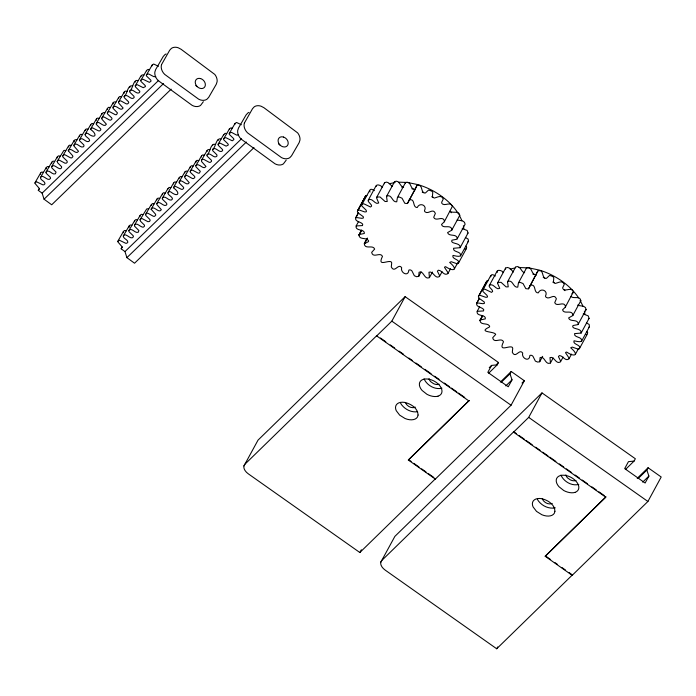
<?xml version="1.0" encoding="UTF-8"?>
<svg xmlns="http://www.w3.org/2000/svg" width="696" height="696" viewBox="0 0 696 696"><rect width="100%" height="100%" fill="white"/><g stroke="black" fill="none" stroke-linecap="round" stroke-linejoin="round"><path stroke-width="1.04" d="M367.227 238.354L364.278 243.765C364.843 249.899 372.952 244.366 374.657 249.081L371.655 252.378C373.012 258.764 380.364 251.534 382.478 256.424C377.093 267.099 387.411 260.165 390.961 261.757A1.923 1.183 28.5 0 1 391.683 263.114L391.291 266.933C394.736 273.737 398.251 262.705 401.67 267.69C400.104 272.762 408.5 277.312 408.848 270.091L409.831 269.874A2.053 1.27 28.5 0 1 411.928 270.918L414.346 275.746L416.591 276.704L418.714 276.373L419.07 272.249C423.751 270.135 424.177 280.157 429.415 277.626L428.971 272.223C433.243 270.587 434.791 279.279 439.341 276.608L439.498 275.459L437.384 271.214L438.35 270.205C441.882 270.187 443.978 276.034 447.624 273.798A1.931 1.192 28.5 0 0 447.728 272.223L444.509 267.368A2.21 1.357 28.5 0 1 445.666 266.716C454.018 272.249 458.212 269.474 449.66 262.435L451.225 261.722L457.142 263.784L458.333 263.375C460.726 259.356 451.739 259.399 452.878 255.632L453.209 255.415C455.436 255.971 462.797 257.99 460.047 253.396C458.455 251.543 452.783 251.56 453.522 248.272L460.091 247.698L468.051 232.986L467.181 230.489L462.214 228.593M482.737 315.427L479.953 320.534C480.562 325.641 487.435 322.422 489.523 325.998A1.958 1.201 28.5 0 1 489.131 327.181C477.395 332.714 494.586 331.07 495.683 334.445L492.681 337.743C494.038 344.129 501.39 336.907 503.504 341.797C498.118 352.463 508.437 345.529 511.986 347.13A1.923 1.183 28.5 0 1 512.708 348.478L512.317 352.306C515.762 359.101 519.268 348.078 522.696 353.055C521.13 358.127 529.517 362.686 529.873 355.465L530.857 355.238A2.053 1.27 28.5 0 1 532.953 356.282L535.372 361.111L537.617 362.068L539.731 361.737L540.096 357.613C544.768 355.499 545.194 365.53 550.44 362.99L549.988 357.587C554.268 355.96 555.808 364.652 560.367 361.981L560.515 360.832L558.401 356.578L559.375 355.578C562.907 355.552 565.004 361.398 568.641 359.162A1.931 1.192 28.5 0 0 568.754 357.587L565.535 352.741A2.21 1.357 28.5 0 1 566.692 352.089C575.044 357.613 579.237 354.838 570.685 347.8L572.242 347.087L578.167 349.148L579.359 348.748C581.752 344.72 572.764 344.764 573.904 340.996L574.235 340.779C576.462 341.336 583.822 343.363 581.064 338.761C579.481 336.916 573.8 336.925 574.548 333.636L581.108 333.062L589.077 318.35L588.198 315.853L583.231 313.957M85.138 130.578L86.095 128.995L88.079 129.134M167.988 189.016L168.945 187.433L170.929 187.572M401.783 187.241L403.61 187.363C399.791 186.554 399.513 179.498 394.649 181.578L386.524 196.42L387.22 201.501L385.062 201.509L380.077 196.985L376.962 197.02L376.684 198.264L378.728 202.988C375.457 205.042 373.274 199.169 369.88 199.352L368.306 200.117L368.149 200.918C368.428 202.701 373.978 205.816 370.516 207.008L364.608 204.163A1.923 1.183 28.5 0 0 362.607 204.059L361.746 204.894L361.755 205.946L365.931 209.94L366.522 211.288L366.035 211.906L364.539 211.889L359.04 209.94L357.979 210.192L357.353 211.401L357.883 212.75L363.251 216.647L363.416 217.944L361.981 218.353L356.021 217.465C353.707 221.554 361.041 221.667 362.694 224.155L362.503 225.574L356.161 225.948C354.864 231.385 365.183 228.723 364.304 233.499L359.71 234.404L358.927 235.17C359.536 240.268 366.409 237.049 368.497 240.625A1.958 1.201 28.5 0 1 368.106 241.816L364.278 243.765M394.38 182.43L394.406 181.9M524.636 272.728C520.817 271.927 520.538 264.863 515.675 266.942L507.549 281.793L508.237 286.865L506.088 286.882L501.094 282.35L497.988 282.385L497.71 283.629L499.754 288.353C496.483 290.406 494.29 284.534 490.906 284.716L489.332 285.49L489.166 286.282C489.445 288.074 495.004 291.18 491.533 292.372L485.634 289.536A1.923 1.183 28.5 0 0 483.633 289.423L482.772 290.258L482.772 291.311L486.956 295.304L487.548 296.653L487.061 297.27L485.564 297.253L480.066 295.313L479.005 295.556L478.378 296.774L478.909 298.114L484.277 302.012L484.442 303.308L483.007 303.717L477.038 302.83C474.733 306.919 482.058 307.032 483.72 309.52L483.529 310.938L477.186 311.321C475.89 316.75 486.208 314.096 485.329 318.864L480.214 320.003M515.405 267.795L515.432 267.264M457.22 238.763L465.102 224.234C464.972 220.171 459.856 220.675 457.115 220.006M578.245 324.127L586.128 309.607C585.902 305.144 580.42 306.44 577.61 305.1M460.508 255.945L468.443 241.277L468.147 239.085L465.363 237.475M581.525 341.31L589.46 326.642L589.173 324.458L586.389 322.848M49.042 166.918A1.923 1.175 30.1 0 0 47.25 166.666L46.188 167.649L46.362 168.893M131.892 225.356A1.923 1.175 30.1 0 0 130.1 225.113L129.038 226.087L129.212 227.331M65.772 150.727L65.328 150.527A1.897 1.157 30.1 0 0 63.788 150.58L57.159 161.394L57.707 162.847L61.605 166.709L61.57 167.84L60.665 168.623A1.923 1.175 30.1 0 1 58.873 168.371C56.794 167.797 53.731 163.838 51.678 166.614L51.748 167.788L56.054 172.103L55.367 173.852C52.348 175.001 50.147 170.407 47.102 171.112L46.006 172.182A1.923 1.175 30.1 0 0 46.554 173.643L50.321 177.271L50.573 178.385C48.694 181.351 45.379 177.306 43.361 176.732A1.923 1.175 30.1 0 0 41.569 176.48L40.429 177.584C40.359 180.403 45.075 180.986 44.996 183.787L43.935 184.814L42.813 184.823L36.54 181.786L34.8 183.179L39.428 188.59L38.306 190.365L42.125 193.149L44.057 199.204L51.695 204.781L171.146 89.166M82.502 134.528L80.597 134.328L79.57 135.381L73.889 145.194L74.037 146.134L78.491 151.249C75.855 155.747 70.879 146.047 68.26 150.788L72.628 155.678L72.915 156.644L71.819 157.827A1.923 1.175 30.1 0 1 70.026 157.574L65.668 155.138A1.923 1.175 30.1 0 0 63.684 154.999L62.683 156.191L62.988 157.113L67.051 161.072L67.277 162.229L66.433 163.116L65.041 163.221L59.647 160.341A1.897 1.157 30.1 0 0 58.107 160.393L57.159 161.394M79.57 135.381L79.709 136.329M110.386 107.541L108.55 107.323L107.454 108.393L101.773 118.207L102.025 119.329L106.392 124.21C104.748 127.533 101.085 123.383 99.128 122.757A1.923 1.175 30.1 0 0 97.336 122.505L96.231 124.366L100.511 128.69A1.897 1.157 30.1 0 1 100.668 129.978L99.893 130.726A1.897 1.157 30.1 0 1 98.353 130.778L92.368 127.794L90.567 129.421C97.884 134.302 95.526 139.478 87.974 133.545A1.923 1.175 30.1 0 0 86.182 133.301C82.502 135.868 89.427 137.634 89.662 140.409L88.74 141.523C85.495 142.724 82.337 136.277 79.561 139.626A1.897 1.157 30.1 0 0 79.718 140.914L83.781 144.881L84.033 146.003L83.163 146.926C79.892 148.109 76.551 141.488 73.889 145.194M132.692 85.956C127.42 84.138 127.377 94.726 124.079 96.614L124.332 97.736L128.099 101.364A1.923 1.175 30.1 0 1 128.551 102.991L127.586 103.843A1.923 1.175 30.1 0 1 125.793 103.6L120.991 100.963L119.99 100.816L118.598 101.842L118.755 103.13L123.122 108.019C120.678 111.969 117.111 105.218 113.874 106.418L113.022 107.236L113.022 108.298L117.467 112.909L116.624 114.535A1.897 1.157 30.1 0 1 115.084 114.588L109.611 111.699L108.489 111.708L107.445 112.639A1.923 1.175 30.1 0 0 107.889 114.266L111.369 117.554A1.923 1.175 30.1 0 1 111.821 119.181L110.855 120.043A1.923 1.175 30.1 0 1 109.063 119.79L104.704 117.354A1.923 1.175 30.1 0 0 102.912 117.102L101.773 118.207M140.862 76.429L142.158 74.864L143.846 75.159M148.622 209.165L148.178 208.974A1.897 1.157 30.1 0 0 146.639 209.026L140.009 219.832L140.557 221.293L144.455 225.147L144.42 226.287L143.515 227.061A1.923 1.175 30.1 0 1 141.723 226.809C139.644 226.244 136.581 222.276 134.528 225.06L134.598 226.226L138.904 230.55L138.217 232.29C135.198 233.438 132.997 228.845 129.952 229.558L128.856 230.628A1.923 1.175 30.1 0 0 129.404 232.081L133.171 235.709L133.432 236.823C131.544 239.798 128.229 235.753 126.211 235.17A1.923 1.175 30.1 0 0 124.419 234.926L123.279 236.022C123.209 238.841 127.925 239.424 127.855 242.225L126.785 243.252L125.663 243.261L119.39 240.224L117.65 241.616L122.279 247.036L121.156 248.803L124.976 251.587L126.907 257.65L134.546 263.219L253.996 147.604M165.352 192.975L163.447 192.766L162.42 193.827L156.739 203.641L156.887 204.581L161.341 209.687C158.705 214.185 153.729 204.485 151.11 209.235L155.478 214.116L155.765 215.09L154.669 216.265A1.923 1.175 30.1 0 1 152.876 216.012L148.518 213.576A1.923 1.175 30.1 0 0 146.534 213.437L145.534 214.629L145.838 215.551L149.901 219.518L150.127 220.675L149.283 221.554L147.891 221.667L142.497 218.779A1.897 1.157 30.1 0 0 140.957 218.84L140.009 219.832M162.42 193.827L162.568 194.767M193.236 165.987L191.4 165.761L190.304 166.84L184.623 176.645L184.875 177.767L189.242 182.656C187.598 185.98 183.944 181.83 181.978 181.195A1.923 1.175 30.1 0 0 180.186 180.943L179.081 182.813L183.361 187.128A1.897 1.157 30.1 0 1 183.518 188.416L182.744 189.173A1.897 1.157 30.1 0 1 181.204 189.225L175.227 186.232L173.417 187.859C180.734 192.74 178.376 197.916 170.825 191.992A1.923 1.175 30.1 0 0 169.032 191.739C165.352 194.306 172.277 196.081 172.512 198.847L171.59 199.961C168.345 201.161 165.187 194.715 162.412 198.064A1.897 1.157 30.1 0 0 162.568 199.361L166.631 203.319L166.883 204.441L166.013 205.364C162.742 206.555 159.401 199.926 156.739 203.641M215.542 144.394C210.27 142.576 210.227 153.172 206.929 155.06L207.182 156.174L210.958 159.802A1.923 1.175 30.1 0 1 211.401 161.429L210.436 162.29A1.923 1.175 30.1 0 1 208.643 162.037L203.841 159.41L202.84 159.254L201.448 160.28L201.605 161.576L205.972 166.457C203.528 170.407 199.961 163.656 196.724 164.856L195.872 165.683L195.872 166.736L200.317 171.346L199.474 172.973A1.897 1.157 30.1 0 1 197.934 173.026L192.461 170.137L191.339 170.146L190.295 171.077A1.923 1.175 30.1 0 0 190.748 172.712L194.227 175.992A1.923 1.175 30.1 0 1 194.671 177.628L193.706 178.481A1.923 1.175 30.1 0 1 191.913 178.228L187.555 175.792A1.923 1.175 30.1 0 0 185.762 175.549L184.623 176.645M223.712 134.867L225.008 133.301L226.696 133.597M460.091 247.698C460.787 243.887 455.654 243.8 453.34 242.791A1.949 1.201 28.5 0 1 451.669 241.286L451.965 240.172L456.472 239.32A1.958 1.201 28.5 0 0 457.263 238.45C456.55 233.204 448.903 237.04 447.589 232.577L451.73 230.211L459.812 215.334C459.012 210.018 452.844 213.75 449.99 211.227L451.295 212.767M581.108 333.062C581.812 329.26 576.671 329.165 574.365 328.164A1.949 1.201 28.5 0 1 572.695 326.659L572.982 325.537L577.497 324.693A1.958 1.201 28.5 0 0 578.289 323.814C577.576 318.577 569.928 322.413 568.615 317.941L572.756 315.575L580.838 300.698C580.038 295.382 573.869 299.115 571.016 296.592M71.349 145.325L69.365 145.186L68.452 146.943M154.199 203.771L152.215 203.624L151.302 205.381M54.619 161.524A1.923 1.175 30.1 0 0 52.826 161.272L51.782 162.203L51.782 163.256M137.469 219.962A1.923 1.175 30.1 0 0 135.676 219.71L134.632 220.641L134.632 221.693M382.174 187.215C381.338 185.475 376.24 183.361 376.066 186.502M503.191 272.58C502.73 270.326 495.996 268.96 497.362 272.345M451.73 230.211L451.956 229.654C450.86 223.79 442.856 229.463 441.542 224.451L444.292 221.789L452.374 206.373C450.469 201.309 445.623 206.077 442.491 204.059M572.756 315.575L572.973 315.018C571.886 309.163 563.873 314.827 562.568 309.816L565.317 307.154L573.4 291.746C571.494 286.674 566.648 291.441 563.508 289.432L564.952 290.658M99.232 118.337L97.327 118.129L96.396 119.016L96.466 120.191M158.479 66.311L153.685 64.015L152.163 65.041L152.067 65.859M182.082 176.784L180.177 176.575L179.15 178.28M241.338 124.749L236.536 122.453L235.013 123.479L234.917 124.306M458.333 263.375L466.277 248.768L466.668 247.141L465.815 246.149M405.281 183.126L405.829 182.422C411.084 181.038 410.057 187.833 413.615 189.199L411.884 188.79M526.307 268.491L526.855 267.786C532.109 266.411 531.083 273.197 534.641 274.572L532.91 274.154M386.524 196.42L386.767 196.098C391.944 193.766 392.048 202.632 396.746 201.788L397.39 197.647L398.878 196.89L402.027 198.203L404.794 203.284L407.404 203.563L416.965 185.467C422.724 183.84 420.723 190.782 423.733 192.705L422.202 192.087M416.713 185.788L415.442 188.807L414.494 189.338L415.408 189.704M507.549 281.793L507.784 281.471C512.969 279.131 513.074 288.005 517.772 287.152L518.416 283.02L519.895 282.263L523.053 283.568L525.811 288.649L528.429 288.936L537.982 270.84C543.75 269.204 541.74 276.147 544.759 278.078L543.228 277.46M537.73 271.153L528.586 288.701M487.957 280.784L486.808 281.106L486.313 282.898M138.269 80.553C133.075 78.805 133.04 89.036 129.813 90.967L129.821 92.22L133.971 96.3L134.145 97.544C131.135 101.251 126.933 92.429 124.079 96.614M221.119 138.991C215.925 137.243 215.891 147.482 212.663 149.405L212.671 150.658L216.821 154.747L216.995 155.991C213.985 159.689 209.783 150.875 206.929 155.06M374.361 190.643L372.499 189.643A1.923 1.183 28.5 0 0 370.49 189.529L369.48 190.739L370.089 191.992M495.387 276.007L493.516 275.007A1.923 1.183 28.5 0 0 491.515 274.903L490.663 276.79M365.791 195.741L357.979 210.192L365.791 195.741L366.931 195.419M444.292 221.789L444.526 221.345C443.204 214.951 435.783 222.163 433.704 217.3L435.365 213.42C433.069 207.66 428.571 214.551 425.221 211.967A1.923 1.183 28.5 0 1 424.499 210.61C427.44 205.155 419.453 202.11 417.261 207.53C412.058 207.538 415.721 198.143 409.17 199.943L408.822 200.309M565.317 307.154L565.543 306.71C564.23 300.315 556.809 307.536 554.729 302.664L556.391 298.784C554.094 293.025 549.596 299.924 546.238 297.331A1.923 1.183 28.5 0 1 545.525 295.983C548.465 290.519 540.479 287.474 538.286 292.894C533.084 292.912 536.747 283.507 530.195 285.308L529.847 285.682M356.021 217.465L358.501 212.819M477.038 302.83L479.527 298.192M368.306 200.117L376.127 185.675M376.606 197.49L384.601 182.691C387.742 180.621 390.256 184.614 392.161 186.45M367.384 238.093L364.452 243.522L367.018 238.789M397.651 197.107L405.472 182.665M418.714 276.373L421.141 271.884M479.005 295.556L486.808 281.106M489.332 285.49L497.153 271.04M497.623 282.863L505.618 268.056C508.889 265.933 511.369 270.205 513.404 272.005M518.677 282.48L526.498 268.03M539.731 361.737L542.645 356.352M356.161 225.948L358.623 221.406M361.389 230.628L358.927 235.17L361.529 230.428M243.931 465.972L258.025 440.133L405.124 296.653L498.493 362.512L497.24 364.826L488.696 373.16M407.56 203.336L414.955 189.721M468.904 400.957L376.693 335.907L376.91 335.498L244.948 464.206A9.544 5.872 28.5 0 0 248.341 473.863L359.841 552.52L435.557 478.674L435.339 479.083L408.334 460.03L469.13 400.548L408.334 460.03M376.693 335.907L391.831 321.134L405.124 296.653M439.602 276.242L442.073 271.701M454.375 268.908L457.898 262.418M477.186 311.321L479.648 306.779M482.415 315.993L479.953 320.534L482.554 315.793M359.841 552.52L361.355 549.744M380.79 562.22L394.876 536.381L541.984 392.901L635.352 458.76L634.091 461.074L625.556 469.408M497.24 364.826L491.585 365.409L487.818 372.351L508.263 386.776L512.03 379.833L509.968 373.804L511.221 371.49L524.349 380.747L511.055 405.229L435.339 479.083M637.205 478.343L648.08 467.747L661.2 476.995L647.906 501.477L572.19 575.331L545.185 556.278L605.764 497.205L513.544 432.155L513.77 431.746L516.397 433.599M513.544 432.155L528.69 417.382L541.984 392.901M560.628 361.607L563.09 357.074M575.401 354.281L578.419 348.713M579.359 348.748L587.302 334.132L587.694 332.505L586.832 331.514M545.185 556.278L605.981 496.796M513.77 431.746L381.808 560.454A9.544 5.872 28.5 0 0 385.192 570.111L496.7 648.768L497.701 646.915M572.19 575.331L572.417 574.922L568.928 572.46M638.284 478.387L646.828 470.061L648.08 467.747M646.828 470.061L648.889 476.081L645.122 483.024L624.677 468.599L628.445 461.665L634.091 461.074M357.796 210.436L365.47 196.342L365.287 197.534M361.746 204.894L369.698 190.286M448.059 273.25L450.503 268.769M478.813 295.8L486.495 281.706M482.772 290.258L490.723 275.66M569.084 358.614L571.529 354.134M355.673 217.778L358.275 213.037M429.415 277.626L432.468 272.058M476.699 303.143L479.3 298.401M550.44 362.99L553.181 357.988M359.188 234.63L361.711 230.054M459.812 215.334L459.351 215.864M580.838 300.698L580.377 301.238M68.26 150.788L74.15 140.531L75.194 139.67L76.925 139.931M151.11 209.235L157 198.969L158.044 198.108L159.775 198.369M34.948 182.813L40.629 172.999L41.673 172.069L43.465 172.312M46.006 172.182L51.782 162.203M38.306 190.365L39.341 188.572M85.043 134.398L90.724 124.593L91.855 123.488L93.656 123.74M90.698 128.873L96.396 119.016M96.196 123.61L101.973 113.622L103.356 112.595L104.809 112.943M107.445 112.639L113.126 102.825L114.161 101.894L115.962 102.147M113.022 107.236L118.703 97.431L119.738 96.5L121.539 96.744M118.598 101.842L124.279 92.029L125.315 91.098L127.116 91.35M129.813 90.967C132.597 87.835 135.659 94.056 138.878 92.968L139.809 91.968L139.696 91.141L135.485 86.939L135.233 85.826L140.914 76.012M135.233 85.826L137.129 84.634L143.263 87.687L145.377 86.626A1.923 1.175 30.1 0 0 144.829 85.164L141.062 81.545A1.897 1.157 30.1 0 1 140.905 80.249L146.586 70.444L148.048 69.417L149.422 69.757M140.905 80.249L141.949 79.318L143.15 79.318L149.414 82.354L150.954 81.223A1.923 1.175 30.1 0 0 150.406 79.77L146.639 76.142A1.897 1.157 30.1 0 1 146.482 74.855L152.163 65.041M117.798 241.251L123.479 231.437L124.523 230.506L126.315 230.759M203.354 101.703L200.518 105.47A9.553 7.456 45.9 0 1 192.226 105.409L158.244 80.614A9.553 7.456 45.9 0 1 154.825 72.14L155.66 69.565L163.238 56.48L164.987 54.584A9.544 7.447 45.9 0 1 166.153 53.957M128.856 230.628L134.632 220.641M121.156 248.803L122.191 247.019M167.893 192.844L173.574 183.031L174.713 181.926L176.506 182.178M173.548 187.32L179.246 177.463M179.046 182.047L184.823 172.06L186.206 171.033L187.659 171.381M190.295 171.077L195.976 161.263L197.011 160.341L198.812 160.585M195.872 165.683L201.553 155.869L202.588 154.938L204.389 155.191M201.448 160.28L207.13 150.475L208.165 149.544L209.966 149.788M212.663 149.405C215.447 146.282 218.518 152.494 221.728 151.406L222.659 150.414L222.555 149.579L218.335 145.386L218.083 144.263L223.764 134.45M218.083 144.263L219.98 143.071L226.113 146.134L228.227 145.064A1.923 1.175 30.1 0 0 227.679 143.611L223.912 139.983A1.897 1.157 30.1 0 1 223.755 138.695L229.436 128.882L230.898 127.864L232.273 128.203M223.755 138.695L224.799 137.764L226 137.756L232.264 140.792L233.804 139.67A1.923 1.175 30.1 0 0 233.256 138.208L229.489 134.589A1.897 1.157 30.1 0 1 229.332 133.293L235.013 123.479M286.204 160.141L283.368 163.908A9.553 7.456 45.9 0 1 275.077 163.847L241.094 139.061A9.553 7.456 45.9 0 1 237.675 130.578L238.51 128.012L246.088 114.927L247.837 113.022A9.544 7.447 45.9 0 1 249.003 112.395M40.429 177.584L46.188 167.649M51.678 166.614L57.263 156.974L58.403 155.878L60.195 156.121M62.831 155.817L68.495 146.056M79.561 139.626L85.147 129.987M123.279 236.022L129.038 226.087M134.528 225.06L140.114 215.421L141.253 214.316L143.045 214.568M145.681 214.264L151.345 204.494M162.412 198.064L167.997 188.425M468.051 232.986L467.329 233.569M589.077 318.35L588.355 318.933M586.128 309.607L585.38 310.164M489.253 367.679L491.585 365.409M496.944 364.025L498.493 362.512M500.354 382.095L511.221 371.49M501.425 382.139L509.968 373.804M505.818 385.897L512.03 379.833M522.017 383.017L524.349 380.747M642.678 482.145L648.889 476.081M496.7 648.768L572.417 574.922M42.125 193.149L158.671 80.344M44.057 199.204L163.499 83.59M124.976 251.587L241.521 138.782M126.907 257.65L246.349 142.028M571.938 293.764L573.2 292.625M467.79 241.851L468.443 241.277M588.807 327.216L589.46 326.642M146.482 74.855L148.579 73.88L153.677 76.603L155.747 76.691M229.332 133.293L231.429 132.327L236.527 135.05L238.597 135.128M466.277 248.768L465.024 249.255M536.312 274.407L535.52 274.702L536.433 275.077M415.364 407.169C411.64 408.883 406.951 406.194 405.385 402.636M552.215 503.417C548.5 505.131 543.802 502.442 542.245 498.884M441.943 388.194C434.878 389.978 426.97 385.375 424.064 378.859M578.794 484.442C571.729 486.226 563.821 481.623 560.915 475.107M389.168 183.753L395.163 182.509M510.194 269.117L514.379 268.099M417.617 411.736C411.728 412.606 405.594 409.77 401.914 405.159A11.414 7.021 28.5 0 1 400.478 402.88M555.304 507.854C549.17 509.089 542.619 506.244 538.765 501.407A11.414 7.021 28.5 0 1 537.338 499.128M586.049 334.628L586.719 334.576M398.843 182.161L407.717 182.491L418.139 184.684A48.842 30.067 28.5 0 1 433.651 191.209A49.025 30.18 28.5 0 1 447.371 200.883A48.842 30.067 28.5 0 1 457.62 212.532L458.594 214.168M518.903 267.542L528.734 267.856L539.165 270.048A48.842 30.067 28.5 0 1 554.677 276.573A49.025 30.18 28.5 0 1 568.397 286.247A48.842 30.067 28.5 0 1 578.646 297.905M434.2 198.073C437.149 197.586 441.499 194.227 443.265 199.004L441.664 202.301L441.925 203.528M555.217 283.437C558.175 282.95 562.525 279.592 564.291 284.377L562.69 287.665L562.951 288.892M431.772 196.716L433.469 197.699L432.425 196.498L432.773 192.261L431.703 191.078L428.588 190.017L425.482 192.922A1.984 1.218 28.5 0 1 423.934 192.792M552.798 282.089L554.486 283.063L553.451 281.863L553.798 277.634L552.728 276.451L549.614 275.39L546.508 278.296A1.984 1.218 28.5 0 1 544.959 278.165M528.69 417.382L647.906 501.477M391.831 321.134L511.055 405.229M519.025 435.461L524.288 439.167M526.045 440.411L532.188 444.735M535.694 447.215L540.079 450.303M542.706 452.165L547.97 455.871M549.727 457.107L555.869 461.439M559.375 463.919L563.76 467.007M566.387 468.869L571.66 472.584M575.174 475.063L579.577 478.169M582.221 480.031L587.502 483.755M591.904 486.861L596.298 489.967M598.943 491.828L604.224 495.552M380.468 338.004L385.793 341.762M390.238 344.894L394.675 348.026M399.121 351.158L403.558 354.299M408.891 358.057L412.441 360.563M415.999 363.068L421.324 366.827M424.882 369.332L431.094 373.717M434.643 376.223L439.063 379.337M444.37 383.078L449.677 386.819M451.443 388.072L456.75 391.813M458.516 393.057L464.71 397.425M545.412 555.869L550.64 559.558M554.99 562.629L557.609 564.473M561.959 567.544L565.448 570.007M409.422 460.239L411.171 461.465M413.781 463.31L419.009 466.999M421.619 468.843L425.978 471.914M428.588 473.758L433.817 477.439M580.107 300.359L582.935 306.083M74.246 141.906L73.993 140.783M460.047 216.621L461.909 220.719M505.6 269.1L505.496 268.865A1.923 1.183 28.5 0 1 505.618 268.056M384.575 183.735L384.479 183.5A1.923 1.183 28.5 0 1 384.601 182.683M584.379 311.121L584.892 314.087M463.362 225.756L463.867 228.714M156.844 199.221L156.844 199.874M107.549 109.281A1.923 1.175 30.1 0 1 107.454 108.393M113.126 103.878A1.923 1.175 30.1 0 1 113.126 102.825M40.786 174.287A1.897 1.157 30.1 0 1 40.629 172.999M118.703 98.484A1.923 1.175 30.1 0 1 118.703 97.431M124.279 93.081A1.923 1.175 30.1 0 1 124.279 92.029M129.856 87.687A1.923 1.175 30.1 0 1 129.856 86.635M135.337 82.05A1.897 1.157 30.1 0 1 135.433 81.232M57.359 157.861A1.923 1.175 30.1 0 1 57.263 156.974M195.75 85.547A5.664 4.42 45.9 0 1 197.107 86.678M146.438 70.809A1.923 1.175 30.1 0 1 146.586 70.435M90.819 125.471A1.923 1.175 30.1 0 1 90.724 124.593M101.877 114.44A1.897 1.157 30.1 0 1 101.973 113.622M190.399 167.719A1.923 1.175 30.1 0 1 190.304 166.84M195.976 162.325A1.923 1.175 30.1 0 1 195.976 161.263M123.636 232.725A1.897 1.157 30.1 0 1 123.479 231.437M201.553 156.922A1.923 1.175 30.1 0 1 201.553 155.869M207.13 151.528A1.923 1.175 30.1 0 1 207.13 150.475M212.558 145.664A1.923 1.175 30.1 0 1 212.706 145.072M218.187 140.496A1.897 1.157 30.1 0 1 218.283 139.679M140.209 216.299A1.923 1.175 30.1 0 1 140.114 215.421M278.6 143.994A5.664 4.42 45.9 0 1 279.966 145.116M229.288 129.247A1.923 1.175 30.1 0 1 229.436 128.882M173.669 183.909A1.923 1.175 30.1 0 1 173.574 183.031M184.727 172.878A1.897 1.157 30.1 0 1 184.823 172.06M439.141 384.192A6.377 3.924 28.5 0 1 433.46 383.609L430.798 381.739A6.377 3.924 28.5 0 1 429.049 378.598M575.992 480.44A6.377 3.924 28.5 0 1 570.311 479.866L567.649 477.987A6.377 3.924 28.5 0 1 565.883 474.837M161.559 64.563L161.263 65.911A9.553 7.456 45.9 0 0 164.682 74.385L198.656 99.18A9.553 7.456 45.9 0 0 206.947 99.241L208.704 97.344L216.273 84.259L217.109 81.684A9.544 7.447 45.9 0 0 214.812 74.446L181.099 49.285L178.254 47.772A9.544 7.447 45.9 0 0 171.425 48.355L169.667 50.251L161.559 64.563M244.409 123.001L244.113 124.349A9.553 7.456 45.9 0 0 247.532 132.832L281.506 157.618A9.553 7.456 45.9 0 0 289.797 157.688L291.554 155.782L299.123 142.697L299.959 140.122A9.544 7.447 45.9 0 0 297.662 132.884L263.949 107.723L261.104 106.218A9.544 7.447 45.9 0 0 254.275 106.793L252.518 108.698L244.409 123.001M418.07 415.034L417.513 416.947A12.215 7.526 28.5 0 1 405.002 418.479L399.661 415.138L396.241 410.683A12.215 7.526 28.5 0 1 404.715 402.41C410.814 403.819 417.913 408.056 418.07 415.034M554.921 511.282L554.364 513.196A12.215 7.526 28.5 0 1 541.853 514.736L536.52 511.386L533.092 506.932A12.215 7.526 28.5 0 1 541.575 498.658C547.665 500.067 554.764 504.304 554.921 511.282M438.054 396.155L436.462 396.494A12.815 7.891 28.5 0 1 426.935 394.293L422.098 390.456A12.215 7.517 28.5 0 1 423.29 379.372A12.215 7.517 28.5 0 1 439.254 385.071A12.215 7.517 28.5 0 1 438.054 396.155M574.913 492.403L573.313 492.742A12.815 7.891 28.5 0 1 563.786 490.541L558.949 486.704A12.215 7.517 28.5 0 1 560.149 475.62A12.215 7.517 28.5 0 1 576.105 481.319A12.215 7.517 28.5 0 1 574.913 492.403M200.639 78.596L199.073 78.352A5.664 4.42 45.9 0 0 195.263 82.659A5.664 4.42 45.9 0 0 199.961 88.305L201.536 88.549A5.664 4.42 45.9 0 0 205.346 85.016L205.207 83.442A5.664 4.42 45.9 0 0 200.639 78.596M283.49 137.042L281.923 136.79A5.664 4.42 45.9 0 0 278.104 140.331L278.243 141.897A5.664 4.42 45.9 0 0 282.811 146.743L284.386 146.986A5.664 4.42 45.9 0 0 288.196 143.463L288.057 141.888A5.664 4.42 45.9 0 0 283.49 137.042"/></g></svg>
